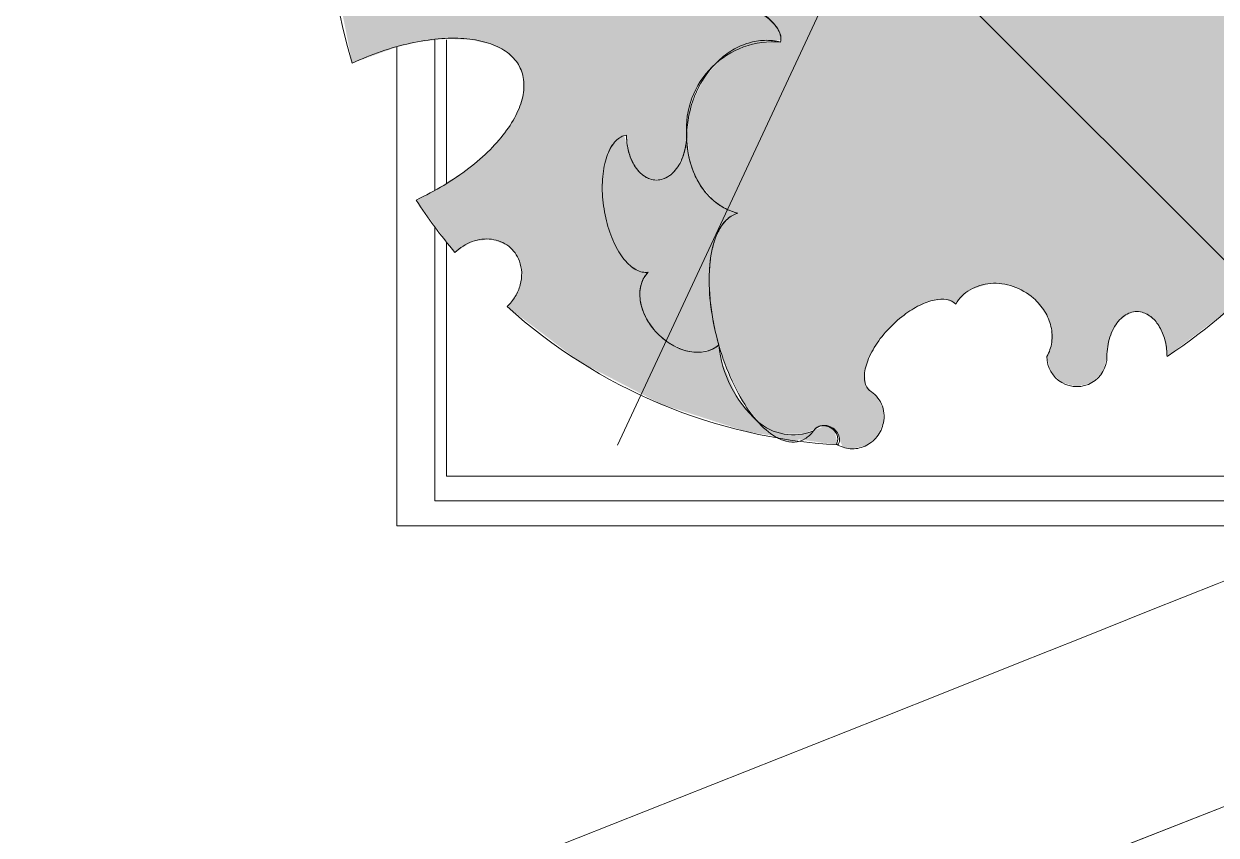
# Model space of a CAD drawing. Header units: inches. Extents: x 46946 to 48441, y 40324 to 42003.
# Drawn here: x 48178.54 to 48202.56, y 40480 to 40496.35 of the extents above; entities that cross this region are included whole.
import ezdxf

# ---------------------------------------------------------------- set-up
doc = ezdxf.new("R2010")
doc.units = ezdxf.units.IN
doc.header["$MEASUREMENT"] = 0
for name, color, linetype, lineweight in [('8_ TYPICAL FLOOR PLAN__6th _ 10th__dwg _3_', 8, 'Continuous', 9), ('A-DETL-GENF', 92, 'Continuous', 9), ('A-GLAZ-CWMG', 51, 'Continuous', 9), ('I-FURN', 30, 'Continuous', 9), ('THIN', 7, 'Continuous', 9)]:
    doc.layers.add(name, color=color, linetype=linetype, lineweight=lineweight)

# ---------------------------------------------------------------- blocks, each defined once
blk = doc.blocks.new('8_ TYPICAL FLOOR PLAN__6th _ 10th__dwg _3_-696755-Level 06 - Furniture')
at = {"layer": 'THIN'}
blk.add_arc((15199.025, -29838.694), 2598.425, 283.685027, 291.912914, dxfattribs=at)
blk = doc.blocks.new('Rectangular Mullion - Rectangular Mullion-V47-Level 06 - Furniture')
at = {"layer": 'A-GLAZ-CWMG'}
for q in [(48159.644, 40463.692), (48186.129, 40474.07)]:
    blk.add_line((48212.598, 40484.448), q, dxfattribs=at)
blk = doc.blocks.new('PLANTER_ROOM DIVIDING_SHORT 2_ D - 6_-V157-Level 06 - Furniture')
at = {"layer": 'A-DETL-GENF'}
h = blk.add_hatch(color=256, dxfattribs=at)
h.paths.add_polyline_path([(55.352, -16.007), (55.233, -15.384), (55.195, -15.486), (55.336, -15.955)])
h.paths.add_polyline_path([(56.401, -17.345), (56.05, -16.268), (55.864, -16.129), (55.648, -16.039), (55.548, -16.012), (55.377, -15.238), (55.263, -15.353), (55.432, -16.009), (55.191, -16.044), (55.05, -16.112), (54.979, -16.16), (54.82, -16.275), (54.596, -16.318), (54.637, -16.442), (54.772, -16.443), (54.727, -16.709), (54.728, -16.809), (54.745, -17.071), (54.661, -17.286), (55.474, -17.197), (56.044, -17.208), (56.268, -17.261)])
h.paths.add_polyline_path([(69.949, -16.867), (69.895, -16.572), (69.706, -16.33), (69.425, -16.2), (69.121, -16.213), (68.865, -16.365), (68.668, -16.55), (68.419, -16.578), (68.087, -16.479), (67.731, -16.262), (67.398, -15.958), (67.133, -15.608), (66.972, -15.258), (66.939, -14.952), (67.033, -14.742), (66.824, -14.557), (66.745, -14.455), (66.625, -14.078), (66.623, -13.882), (66.625, -13.814), (66.679, -13.587), (66.777, -13.372), (66.914, -13.179), (67.207, -12.943), (67.383, -12.862), (67.526, -12.821), (67.868, -12.825), (68.042, -12.888), (68.092, -12.908), (68.395, -12.827), (68.616, -12.606), (68.697, -12.303), (68.616, -12.001), (68.395, -11.779), (68.092, -11.698), (67.698, -11.638), (67.383, -11.47), (67.207, -11.228), (67.185, -11.093), (67.207, -10.959), (67.383, -10.716), (67.698, -10.548), (68.092, -10.488), (67.163, -9.274), (66.061, -8.161), (66.009, -7.998), (65.838, -7.842), (65.436, -7.618), (64.949, -7.456), (64.494, -7.395), (64.255, -7.423), (64.085, -7.555), (64.042, -7.72), (63.936, -7.886), (63.773, -8.035), (63.559, -8.161), (63.01, -8.332), (62.362, -8.374), (61.703, -8.283), (61.122, -8.071), (60.698, -7.766), (60.562, -7.589), (60.485, -7.379), (60.472, -7.226), (60.332, -7.409), (60.216, -7.501), (59.855, -7.621), (59.77, -7.639), (59.195, -7.621), (58.569, -7.45), (57.976, -7.15), (57.496, -6.76), (57.193, -6.331), (57.118, -6.038), (57.121, -5.888), (57.156, -5.75), (55.674, -6.126), (55.619, -6.548), (55.656, -6.76), (55.664, -6.787), (55.848, -7.314), (56.133, -8.124), (56.459, -8.537), (56.6, -8.67), (55.276, -9.205), (55.469, -12.226), (54.467, -11.77), (54.687, -10.587), (54.202, -11.649), (51.14, -10.886), (51.114, -10.94), (50.753, -11.409), (50.514, -11.618), (50.437, -11.68), (50.166, -11.832), (49.766, -12.011), (49.639, -12.311), (49.448, -12.603), (48.778, -12.737), (48.647, -13.36), (49.303, -13.415), (49.112, -13.767), (48.701, -14.115), (48.841, -14.555), (49.015, -14.908), (49.375, -15.33), (49.824, -15.646), (49.829, -15.594), (50.043, -15.727), (50.471, -15.849), (50.883, -15.889), (51.233, -15.803), (50.043, -14.737), (51.006, -14.468), (51.432, -15.803), (51.95, -15.583), (52.408, -15.24), (52.814, -14.729), (53.06, -14.285), (54.067, -14.783), (54.603, -14.92), (55.593, -14.936), (55.532, -14.109), (55.602, -14.117), (55.673, -14.975), (56.437, -17.456), (56.343, -17.626), (56.22, -17.748), (55.644, -18.098), (54.787, -18.46), (53.896, -18.805), (54.458, -18.968), (55.673, -19.449), (56.831, -19.994), (57.651, -20.467), (57.823, -20.654), (57.813, -20.732), (57.66, -20.9), (57.25, -21.165), (56.712, -21.401), (56.312, -21.499), (56.226, -21.534), (56.203, -21.619), (56.503, -21.789), (57.109, -21.978), (57.91, -22.128), (57.94, -22.132), (58.966, -22.221), (59.963, -22.198), (60.545, -22.092), (60.786, -21.974), (60.803, -21.908), (60.65, -21.804), (60.655, -21.735), (60.578, -21.63), (60.596, -21.573), (60.515, -21.167), (60.526, -20.4), (60.691, -19.731), (60.88, -19.197), (61.122, -18.731), (61.384, -18.411), (61.638, -18.27), (61.753, -18.272), (61.782, -18.742), (61.892, -19.117), (61.902, -19.132), (62.122, -19.498), (62.454, -19.794), (62.901, -20.017), (63.129, -20.097), (63.627, -20.154), (64.123, -20.097), (64.374, -20.017), (64.609, -19.908), (64.977, -19.568), (65.081, -19.432), (65.202, -19.132), (65.278, -19.292), (65.415, -19.431), (65.747, -19.593), (66.143, -19.686), (66.824, -19.701), (67.578, -19.588), (68.324, -19.359), (68.98, -19.039), (69.496, -18.642), (69.644, -18.434), (69.648, -17.812), (69.549, -17.575), (69.486, -17.431), (69.525, -17.263), (69.656, -17.143), (69.919, -17.014), (69.94, -16.908)])
h.paths.add_polyline_path([(69.811, -18.082), (69.76, -17.895), (69.689, -18.396), (69.76, -18.271)])
h.paths.add_polyline_path([(53.594, -17.505), (53.486, -17.35), (53.374, -17.559)])
h.paths.add_polyline_path([(50.956, -14.311), (49.98, -14.555), (49.888, -14.403), (49.514, -13.574), (49.563, -13.441), (50.048, -13.145), (50.066, -12.943), (50.211, -12.885), (50.218, -13.042), (50.364, -12.952), (50.537, -13.931), (50.757, -13.685), (50.819, -13.882)])
h = blk.add_hatch(color=256, dxfattribs=at)
h.paths.add_polyline_path([(53.429, -20.668), (53.428, -20.668), (53.265, -20.731)])
h.paths.add_polyline_path([(69.872, -17.115), (69.59, -17.186), (69.5, -17.317), (69.513, -17.433), (69.656, -17.839), (69.668, -18.082), (69.611, -18.509), (69.257, -18.856), (68.948, -19.123), (68.259, -19.425), (67.868, -19.533), (67.992, -19.798), (68.005, -19.968), (68.005, -19.969), (67.918, -20.334), (67.695, -20.679), (67.374, -20.946), (67.01, -21.09), (66.663, -21.087), (66.391, -20.937), (66.344, -21.18), (66.136, -21.421), (65.792, -21.629), (65.354, -21.78), (64.874, -21.856), (64.41, -21.848), (64.019, -21.756), (63.747, -21.592), (63.627, -21.375), (64.021, -21.315), (64.337, -21.147), (64.512, -20.905), (64.512, -20.635), (64.337, -20.393), (64.021, -20.225), (63.627, -20.165), (63.045, -20.097), (62.784, -20.017), (62.332, -19.709), (62.112, -19.487), (61.893, -19.116), (61.892, -19.114), (61.761, -18.557), (61.709, -18.271), (61.631, -18.272), (61.384, -18.411), (61.114, -18.745), (60.872, -19.217), (60.674, -19.794), (60.491, -20.697), (60.511, -21.051), (60.545, -21.388), (60.578, -21.63), (60.596, -21.676), (60.662, -21.741), (60.666, -21.814), (61.012, -22.092), (61.04, -22.29), (60.963, -22.482), (60.688, -22.783), (60.597, -22.983), (60.427, -23.188), (60.023, -23.489), (59.495, -23.768), (58.612, -24.076), (57.627, -24.281), (56.649, -24.361), (55.782, -24.306), (55.121, -24.123), (54.82, -23.917), (54.737, -23.832), (54.65, -23.548), (54.714, -23.405), (54.939, -23.157), (55.269, -22.922), (55.704, -22.735), (55.946, -22.709), (56.063, -22.762), (56.173, -22.812), (56.277, -22.801), (56.351, -22.762), (56.428, -22.62), (56.41, -22.535), (56.244, -22.45), (56.039, -22.47), (55.415, -22.44), (54.7, -22.33), (54.233, -22.266), (54.098, -22.373), (54.097, -22.373), (53.849, -22.513), (53.316, -22.665), (52.886, -22.716), (52.266, -22.692), (51.853, -22.573), (51.754, -22.509), (51.627, -22.301), (51.615, -22.104), (51.703, -21.845), (51.963, -21.453), (52.266, -21.142), (52.699, -20.849), (53.037, -20.756), (53.155, -20.773), (53.222, -20.817), (53.429, -20.668), (53.61, -20.458), (53.716, -20.268), (53.781, -20.042), (53.766, -19.731), (53.716, -19.571), (53.624, -19.411), (53.442, -19.245), (53.235, -19.142), (52.958, -19.091), (52.781, -19.092), (52.48, -19.172), (52.315, -19.245), (52.436, -18.939), (52.37, -18.587), (52.258, -18.36), (52.041, -18.223), (52.258, -18.197), (52.463, -18.123), (52.642, -18.004), (52.788, -17.847), (52.914, -17.566), (52.941, -17.458), (52.941, -17.247), (52.889, -17.045), (52.739, -16.807), (52.512, -16.616), (52.436, -16.573), (52.258, -16.508), (52.025, -16.508), (51.927, -16.616), (51.719, -16.688), (51.376, -16.678), (51.145, -16.622), (50.858, -16.497), (50.731, -16.895), (50.684, -17.166), (50.731, -17.946), (50.777, -18.019), (50.93, -17.887), (51.068, -17.952), (51.189, -18.077), (51.288, -18.258), (51.412, -18.785), (51.426, -19.435), (51.308, -20.269), (51.092, -21.026), (50.858, -21.576), (50.512, -22.104), (50.195, -22.379), (50.033, -22.438), (49.88, -22.436), (50.983, -23.832), (51.867, -24.713), (53.716, -26), (55.678, -26.855), (57.826, -27.311), (60.023, -27.326), (62.178, -26.9), (61.853, -26), (61.754, -25.581), (61.688, -25), (61.709, -24.503), (61.795, -24.125), (61.915, -23.848), (62.142, -23.597), (62.43, -23.463), (62.81, -23.463), (63.14, -23.561), (63.53, -23.789), (63.922, -24.125), (64.298, -24.554), (64.737, -25.238), (64.937, -25.613), (65.995, -24.83), (65.777, -24.49), (65.773, -24.483), (65.728, -24.125), (65.728, -24.092), (65.846, -23.789), (65.977, -23.645), (66.138, -23.548), (66.329, -23.495), (66.352, -23.49), (66.548, -23.495), (66.743, -23.548), (67.047, -23.748), (67.109, -23.748), (68.197, -22.316), (69.049, -20.679), (69.611, -18.935), (69.864, -17.175)])
h.paths.add_polyline_path([(64.021, -20.635), (64.021, -20.635), (64.021, -20.556)])
h.paths.add_polyline_path([(60.866, -22.567), (60.696, -22.607), (60.718, -22.747), (60.845, -22.592)])
h.paths.add_polyline_path([(50.731, -16.41), (50.534, -16.224), (50.442, -16.102), (49.829, -15.594), (49.824, -15.646), (49.368, -15.323), (49.001, -14.881), (48.25, -14.744), (48.141, -16.423), (48.868, -16.102), (49.21, -16.302), (49.156, -16.352), (49.302, -16.45), (49.351, -16.385), (49.486, -16.464), (49.434, -16.593), (49.727, -16.847), (49.909, -16.712), (49.949, -16.736), (49.774, -16.888), (49.906, -17.002), (50.066, -16.804), (50.247, -16.91), (50.293, -16.838), (50.376, -16.908), (50.534, -16.604), (50.659, -16.643), (50.718, -16.45)])
h.paths.add_polyline_path([(48.727, -12.947), (48.713, -12.984), (48.718, -12.984)])
h = blk.add_hatch(color=256, dxfattribs=at)
h.paths.add_polyline_path([(68.005, -19.968), (67.942, -19.645), (67.857, -19.516), (67.035, -19.681), (66.272, -19.699), (65.663, -19.568), (65.331, -19.346), (65.243, -19.219), (65.202, -19.132), (64.999, -19.541), (64.794, -19.762), (64.507, -19.955), (64.173, -20.085), (63.808, -20.148), (63.829, -20.18), (64.193, -20.297), (64.445, -20.507), (64.535, -20.77), (64.495, -20.937), (64.337, -21.147), (64.019, -21.316), (63.643, -21.421), (63.747, -21.592), (64.021, -21.757), (64.445, -21.85), (64.947, -21.848), (65.354, -21.78), (65.792, -21.629), (66.136, -21.421), (66.344, -21.18), (66.407, -20.946), (66.688, -21.09), (67.01, -21.09), (67.387, -20.937), (67.695, -20.679), (67.821, -20.513), (67.821, -20.512), (67.98, -20.149), (68.005, -19.969)])
h.paths.add_polyline_path([(61.043, -22.22), (60.98, -22.039), (60.832, -21.932), (60.625, -22.067), (60.182, -22.172), (59.481, -22.224), (58.612, -22.202), (57.596, -22.079), (56.722, -21.87), (56.328, -21.704), (56.13, -21.534), (56.13, -21.455), (56.507, -21.463), (56.998, -21.288), (57.502, -21.015), (57.78, -20.783), (57.8, -20.689), (57.755, -20.549), (57.313, -20.255), (56.22, -19.696), (55.006, -19.172), (54.031, -18.836), (53.761, -18.785), (55.006, -18.374), (55.735, -18.049), (56.249, -17.719), (56.401, -17.537), (56.437, -17.456), (56.376, -17.329), (56.22, -17.25), (55.935, -17.201), (55.352, -17.201), (54.661, -17.286), (54.478, -17.755), (53.635, -17.566), (53.594, -17.505), (53.363, -17.522), (53.486, -17.347), (53.067, -16.807), (52.939, -16.661), (54.219, -16.485), (54.32, -16.371), (52.922, -16.641), (53.465, -14.783), (52.439, -15.24), (52.595, -16.361), (52.436, -16.25), (51.999, -16.036), (51.648, -15.972), (51.376, -16.005), (51.142, -16.114), (50.878, -16.45), (50.859, -16.493), (51.189, -16.634), (51.503, -16.693), (51.719, -16.688), (51.896, -16.607), (52.054, -16.485), (52.436, -16.573), (52.579, -16.66), (52.753, -16.821), (52.788, -16.859), (52.896, -17.071), (52.942, -17.248), (52.914, -17.566), (52.889, -17.661), (52.788, -17.847), (52.642, -18.004), (52.299, -18.183), (52.258, -18.223), (52.299, -18.428), (52.417, -18.765), (52.422, -19.092), (52.449, -19.146), (53.265, -19.149), (53.503, -19.294), (53.624, -19.411), (53.766, -19.731), (53.786, -19.843), (53.781, -20.042), (53.716, -20.269), (53.596, -20.481), (53.429, -20.668), (53.222, -20.817), (53.037, -20.756), (52.835, -20.793), (52.557, -20.927), (52.266, -21.142), (51.88, -21.557), (51.703, -21.845), (51.703, -21.846), (51.613, -22.144), (51.647, -22.307), (51.781, -22.527), (51.996, -22.631), (52.411, -22.709), (52.895, -22.715), (53.513, -22.622), (53.987, -22.445), (54.185, -22.274), (54.233, -22.144), (54.7, -22.33), (55.415, -22.44), (56.151, -22.463), (56.273, -22.423), (56.358, -22.423), (56.418, -22.516), (56.431, -22.608), (56.391, -22.718), (56.277, -22.801), (56.173, -22.812), (55.704, -22.735), (55.387, -22.858), (55.041, -23.074), (54.737, -23.374), (54.699, -23.48), (54.664, -23.656), (54.82, -23.917), (54.891, -23.99), (55.121, -24.123), (55.678, -24.284), (56.195, -24.35), (57.131, -24.337), (58.126, -24.193), (59.072, -23.933), (59.868, -23.586), (60.427, -23.188), (60.597, -22.983), (60.688, -22.783), (60.697, -22.592), (60.926, -22.52), (61.026, -22.359), (61.043, -22.221)])
for p, q in [((59, -16.483), (67.485, -7.998)), ((59, -16.483), (69.876, -21.555)), ((63.684, -20.161), (63.627, -20.165))]:
    blk.add_line(p, q, dxfattribs=at)
for centre, radius, start, end in [((59, -16.483), 10.891, 33.3994, 49.4954), ((68.092, -12.303), 0.605, 270, 90), ((59, -16.483), 10.891, 317.9293, 356.6765), ((68.587, -18.014), 1.083, 317.8572, 22.1428), ((63.5, -18.416), 1.753, 175.2963, 274.1563), ((67.614, -17.134), 2.395, 275.8094, 317.8572), ((59, -16.483), 10.891, 229.0869, 286.9658), ((59, -16.483), 10.891, 303.0342, 309.9658)]:
    blk.add_arc(centre, radius, start, end, dxfattribs=at)
for points, knots in [([(68.092, -11.698), (68.023, -11.698), (67.889, -11.688), (67.63, -11.628), (67.358, -11.483), (67.207, -11.274), (67.177, -11.093), (67.204, -10.935), (67.309, -10.765), (67.515, -10.611), (67.788, -10.511), (67.989, -10.488), (68.092, -10.488)], [0, 0, 0, 0, 0.071429, 0.142857, 0.285714, 0.428571, 0.5, 0.571429, 0.678571, 0.785714, 0.892857, 1, 1, 1, 1]), ([(67.033, -14.742), (66.974, -14.708), (66.866, -14.625), (66.738, -14.46), (66.651, -14.263), (66.596, -13.971), (66.648, -13.579), (66.872, -13.192), (67.172, -12.937), (67.485, -12.806), (67.808, -12.791), (68.002, -12.857), (68.092, -12.908)], [0, 0, 0, 0, 0.071429, 0.142857, 0.214286, 0.285714, 0.428571, 0.571429, 0.678571, 0.785714, 0.892857, 1, 1, 1, 1]), ([(68.774, -16.483), (68.721, -16.536), (68.613, -16.585), (68.422, -16.584), (68.207, -16.538), (67.909, -16.402), (67.55, -16.131), (67.252, -15.804), (67.044, -15.471), (66.935, -15.168), (66.926, -14.911), (66.987, -14.789), (67.033, -14.742)], [0, 0, 0, 0, 0.117647, 0.176471, 0.235294, 0.352941, 0.470588, 0.588235, 0.691176, 0.794118, 0.897059, 1, 1, 1, 1]), ([(69.854, -17.147), (69.882, -17.105), (69.925, -17.016), (69.955, -16.868), (69.947, -16.716), (69.886, -16.52), (69.721, -16.311), (69.466, -16.193), (69.232, -16.181), (69.045, -16.23), (68.884, -16.333), (68.806, -16.429), (68.774, -16.483)], [0, 0, 0, 0, 0.076923, 0.153846, 0.230769, 0.307692, 0.461538, 0.615385, 0.711538, 0.807692, 0.903846, 1, 1, 1, 1]), ([(69.872, -17.115), (69.84, -17.096), (69.787, -17.082), (69.71, -17.09), (69.635, -17.117), (69.551, -17.181), (69.491, -17.285), (69.473, -17.389), (69.485, -17.479), (69.524, -17.556), (69.566, -17.592), (69.59, -17.606)], [0, 0, 0, 0, 0.142857, 0.214286, 0.285714, 0.428571, 0.571429, 0.678571, 0.785714, 0.892857, 1, 1, 1, 1]), ([(69.59, -17.606), (69.56, -17.589), (69.523, -17.552), (69.494, -17.486), (69.48, -17.413), (69.493, -17.315), (69.549, -17.218), (69.624, -17.154), (69.702, -17.121), (69.783, -17.118), (69.831, -17.134), (69.854, -17.147)], [0, 0, 0, 0, 0.142857, 0.214286, 0.285714, 0.428571, 0.571429, 0.678571, 0.785714, 0.892857, 1, 1, 1, 1]), ([(65.202, -19.132), (65.232, -19.246), (65.34, -19.396), (65.599, -19.549), (65.845, -19.635), (66.136, -19.691), (66.574, -19.723), (67.191, -19.681), (67.965, -19.504), (68.689, -19.221), (69.285, -18.862), (69.637, -18.515), (69.795, -18.221), (69.83, -17.989), (69.765, -17.778), (69.659, -17.66), (69.59, -17.606)], [0, 0, 0, 0, 0.095238, 0.142857, 0.190476, 0.238095, 0.285714, 0.380952, 0.47619, 0.571429, 0.666667, 0.761905, 0.821429, 0.880952, 0.940476, 1, 1, 1, 1]), ([(60.856, -21.868), (60.819, -21.859), (60.751, -21.824), (60.663, -21.725), (60.593, -21.58), (60.524, -21.332), (60.492, -20.931), (60.54, -20.357), (60.672, -19.752), (60.872, -19.181), (61.139, -18.667), (61.454, -18.308), (61.661, -18.25), (61.753, -18.272)], [0, 0, 0, 0, 0.052632, 0.105263, 0.157895, 0.210526, 0.315789, 0.421053, 0.526316, 0.631579, 0.736842, 0.868421, 1, 1, 1, 1]), ([(61.753, -18.272), (61.715, -18.263), (61.637, -18.261), (61.509, -18.309), (61.376, -18.406), (61.195, -18.598), (60.973, -18.943), (60.741, -19.486), (60.569, -20.096), (60.476, -20.707), (60.471, -21.3), (60.583, -21.776), (60.741, -21.928), (60.835, -21.952)], [0, 0, 0, 0, 0.052632, 0.105263, 0.157895, 0.210526, 0.315789, 0.421053, 0.526316, 0.631579, 0.736842, 0.868421, 1, 1, 1, 1]), ([(61.753, -18.272), (61.727, -18.378), (61.704, -18.592), (61.758, -18.922), (61.899, -19.24), (62.192, -19.628), (62.73, -20.009), (63.457, -20.19), (64.112, -20.138), (64.63, -19.931), (64.954, -19.642), (65.127, -19.363), (65.182, -19.212), (65.202, -19.132)], [0, 0, 0, 0, 0.071429, 0.142857, 0.214286, 0.285714, 0.428571, 0.571429, 0.678571, 0.785714, 0.892857, 0.946429, 1, 1, 1, 1]), ([(67.857, -19.516), (67.719, -19.555), (67.445, -19.622), (66.895, -19.709), (66.18, -19.726), (65.605, -19.579), (65.301, -19.35), (65.222, -19.209), (65.202, -19.132)], [0, 0, 0, 0, 0.111111, 0.222222, 0.444444, 0.722222, 0.861111, 1, 1, 1, 1]), ([(66.391, -20.937), (66.428, -20.974), (66.51, -21.035), (66.709, -21.113), (67.007, -21.115), (67.382, -20.967), (67.698, -20.704), (67.914, -20.383), (68.017, -20.055), (68.002, -19.747), (67.917, -19.584), (67.857, -19.516)], [0, 0, 0, 0, 0.066667, 0.133333, 0.266667, 0.4, 0.533333, 0.65, 0.766667, 0.883333, 1, 1, 1, 1]), ([(67.857, -19.516), (67.891, -19.555), (67.948, -19.641), (68.015, -19.847), (68.005, -20.148), (67.842, -20.521), (67.568, -20.83), (67.242, -21.034), (66.915, -21.123), (66.612, -21.095), (66.455, -21.001), (66.391, -20.937)], [0, 0, 0, 0, 0.066667, 0.133333, 0.266667, 0.4, 0.533333, 0.65, 0.766667, 0.883333, 1, 1, 1, 1]), ([(63.627, -20.165), (63.696, -20.165), (63.83, -20.175), (64.089, -20.235), (64.361, -20.38), (64.512, -20.589), (64.542, -20.77), (64.516, -20.928), (64.41, -21.098), (64.204, -21.252), (63.932, -21.352), (63.731, -21.375), (63.627, -21.375)], [0, 0, 0, 0, 0.071429, 0.142857, 0.285714, 0.428571, 0.5, 0.571429, 0.678571, 0.785714, 0.892857, 1, 1, 1, 1]), ([(63.627, -21.375), (63.696, -21.375), (63.831, -21.365), (64.024, -21.32), (64.198, -21.247), (64.391, -21.118), (64.542, -20.909), (64.542, -20.654), (64.41, -20.442), (64.204, -20.288), (63.932, -20.188), (63.731, -20.165), (63.627, -20.165)], [0, 0, 0, 0, 0.071429, 0.142857, 0.214286, 0.285714, 0.428571, 0.571429, 0.678571, 0.785714, 0.892857, 1, 1, 1, 1]), ([(63.627, -21.375), (63.64, -21.454), (63.701, -21.564), (63.86, -21.685), (64.065, -21.784), (64.398, -21.862), (64.871, -21.871), (65.361, -21.793), (65.808, -21.639), (66.159, -21.426), (66.372, -21.18), (66.403, -21.016), (66.391, -20.937)], [0, 0, 0, 0, 0.111111, 0.166667, 0.222222, 0.333333, 0.444444, 0.555556, 0.666667, 0.777778, 0.888889, 1, 1, 1, 1]), ([(66.391, -20.937), (66.403, -21.017), (66.38, -21.139), (66.265, -21.303), (66.101, -21.462), (65.808, -21.639), (65.361, -21.793), (64.871, -21.871), (64.398, -21.862), (63.999, -21.768), (63.721, -21.6), (63.64, -21.454), (63.627, -21.375)], [0, 0, 0, 0, 0.111111, 0.166667, 0.222222, 0.333333, 0.444444, 0.555556, 0.666667, 0.777778, 0.888889, 1, 1, 1, 1]), ([(62.178, -26.9), (62.088, -26.706), (61.931, -26.318), (61.764, -25.725), (61.676, -25.158), (61.67, -24.638), (61.747, -24.189), (61.903, -23.83), (62.131, -23.578), (62.422, -23.442), (62.762, -23.43), (63.262, -23.578), (63.799, -23.965), (64.303, -24.541), (64.65, -25.05), (64.846, -25.419), (64.937, -25.613)], [0, 0, 0, 0, 0.066667, 0.133333, 0.2, 0.266667, 0.333333, 0.4, 0.466667, 0.533333, 0.6, 0.666667, 0.8, 0.866667, 0.933333, 1, 1, 1, 1]), ([(65.995, -24.83), (65.945, -24.78), (65.858, -24.672), (65.766, -24.485), (65.719, -24.287), (65.72, -24.09), (65.769, -23.905), (65.863, -23.743), (65.997, -23.614), (66.177, -23.518), (66.398, -23.474), (66.648, -23.504), (66.888, -23.607), (67.023, -23.716), (67.084, -23.781)], [0, 0, 0, 0, 0.076923, 0.153846, 0.230769, 0.307692, 0.384615, 0.461538, 0.538462, 0.615385, 0.711538, 0.807692, 0.903846, 1, 1, 1, 1])]:
    blk.add_open_spline(points, degree=3, knots=knots, dxfattribs=at)
blk.add_open_spline([(65.202, -19.132), (65.177, -19.231), (65.104, -19.417), (64.923, -19.668), (64.678, -19.877), (64.382, -20.035), (64.046, -20.134), (63.808, -20.159), (63.684, -20.161)], degree=3, dxfattribs=at)
at = {"layer": 'I-FURN'}
for p, q in [((71.503, -26), (71.503, -2)), ((71, -2.483), (71, -25.233)), ((70.503, -25), (70.503, -3)), ((61.709, -25), (64.602, -25)), ((65.78, -25), (70.503, -25)), ((64.735, -25.233), (61.709, -25.233)), ((71, -25.233), (65.48, -25.233)), ((61.853, -26), (71.503, -26))]:
    blk.add_line(p, q, dxfattribs=at)

msp = doc.modelspace()

# ---------------------------------------------------------------- block references
at = {"layer": '8_ TYPICAL FLOOR PLAN__6th _ 10th__dwg _3_', "color": 7}
msp.add_blockref('8_ TYPICAL FLOOR PLAN__6th _ 10th__dwg _3_-696755-Level 06 - Furniture', (32036.537, 72735.541), dxfattribs=at)
at = {"layer": 'A-GLAZ-CWMG'}
msp.add_blockref('Rectangular Mullion - Rectangular Mullion-V47-Level 06 - Furniture', (0, 0), dxfattribs=at)
at = {"layer": 'I-FURN', "rotation": 269.9999999999983}
msp.add_blockref('PLANTER_ROOM DIVIDING_SHORT 2_ D - 6_-V157-Level 06 - Furniture', (48212.058, 40557.734), dxfattribs=at)

doc.saveas('drawing.dxf')
